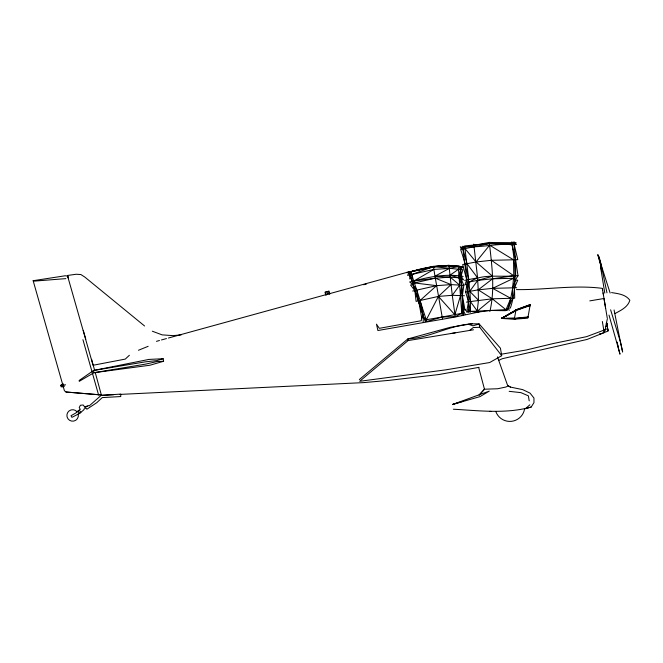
<?xml version="1.0" encoding="UTF-8"?>
<svg xmlns="http://www.w3.org/2000/svg" width="663" height="663" viewBox="0 0 663 663"><rect width="100%" height="100%" fill="white"/><g stroke="black" fill="none" stroke-linecap="round" stroke-linejoin="round"><path stroke-width="0.99" d="M409.734 278.966C409.635 276.885 410.745 270.222 406.709 272.41L408.251 272.269M409.013 272.261L411.101 271.714C427.801 266.103 445.329 264.612 462.716 266.725L458.257 266.277L458.978 275.916L461.365 279.504L463.818 285.38L462.368 295.665L462.094 315.24L463.23 310.317L460.371 266.485L448.942 265.357L433.378 266.311L406.792 272.692L409.013 272.261C426.442 267.587 444.716 263.567 462.733 267.007L460.57 269.518L458.978 275.916L461.763 313.334L455.249 316.607L442.088 317.022L426.218 319.757L423.765 317.478L409.817 274.979L411.01 271.49L409.013 272.261L407.952 274.623M468.658 312.53C468.608 290.734 465.501 269.07 462.733 247.481L462.55 246.304C478.81 248.55 495.576 243.081 512.101 244.68L516.427 244.531L511.695 241.912L512.101 244.68C515.35 265.88 517.331 287.278 510.361 308.055L508.306 308.113L506.043 309.629L477.343 311.138L470.399 311.353L468.741 310.019L466.992 310.035L468.484 301.806L465.65 292.068L467.034 284.328L468.758 279.488L464.622 245.898L489.451 243.586L516.278 242.948L513.784 241.862L515.565 259.755L518.018 275.791C510.593 286.026 512.358 299.543 507.062 310.591L492.261 298.798L478.222 289.864L465.65 292.068M489.849 311.544C495.079 289.772 492.029 267.114 489.634 245.177L489.236 242.409L460.429 247.945L462.948 249.064L489.451 243.586L512.101 244.68L515.565 259.755L515.673 275.891L513.543 278.303L492.642 288.355L478.222 289.864L478.454 300.198L477.103 312.198L470.399 311.353L468.484 301.806L466.437 302.129M423.185 322.094C423.831 304.657 415.055 288.281 411.01 271.49L436.329 266.327M530.044 305.635L527.823 318.149L514.289 319.201L501.443 318.431L516.021 309.836L530.234 304.624L530.044 305.635L515.88 310.541L501.443 318.431L514.397 318.621L527.963 317.32L528.096 316.624M529.986 305.966L530.234 304.624L516.021 309.853L514.48 318.141L501.443 318.431L515.947 310.226L530.135 305.187M604.863 331.168L605.021 330.398M606.313 323.693L605.866 326.005M514.397 318.621L514.289 319.201L516.228 318.638M605.385 328.483L605.717 326.768M604.888 329.644L604.208 332.602L587.078 339.439L502.264 358.708L498.593 360.448M606.247 323.726L607.374 318.795M60.64 385.385L62.322 384.333L63.035 386.861L61.037 386.794M463.818 285.38L451.064 284.601L438.409 296.411L425.339 321.704L423.765 317.478L421.726 317.909L416.72 290.179L412.892 284.618L409.668 281.949L413.853 281.037C429.848 276.645 446.613 273.546 463.155 276.421M453.343 409.22C479.009 410.621 506.142 414.11 531.229 407.007L533.964 402.632L533.947 398.032L530.077 393.151L522.651 389.612L510.435 387.084L507.643 385.526L497.474 356.901M466.934 312.588L468.741 310.019L470.224 312.464C471.36 291.049 467.68 269.742 460.644 249.512L462.948 249.064L467.001 263.725L477.592 277.847L478.222 289.864L492.559 278.791L513.784 275.75L518.018 275.791M455.249 316.607L452.274 295.308L459.691 285.123L450.227 277.159L434.978 276.189L433.42 266.551M460.246 246.752L465.02 248.658L476.059 261.976L491.382 260.302L513.51 259.805L513.784 275.75C498.609 277.673 478.984 272.435 467.034 284.328L464.92 284.792L466.752 279.852L462.666 264.562L476.059 261.976L489.634 245.177L513.51 259.805L517.795 259.664L514.181 244.622L511.952 243.089L489.236 242.409M129.376 355.269L125.274 359.097L93.044 365.272L67.427 275.476L76.245 274.25L80.886 274.548L84.789 277.043L144.567 325.981M529.861 404.803L525.411 408.756L531.229 407.007M62.72 384.523L63.747 384.242C61.054 382.377 62.944 389.164 64.311 386.239M455.299 332.818L408.093 340.591L359.644 381.3L445.619 369.871L489.667 362.545L501.692 355.716L500.441 348.199L479.183 323.975C454.346 322.044 432.384 337.699 407.828 338.95L359.346 379.551M492.261 298.798L477.343 311.138L470.332 301.508L467.796 291.687L468.965 281.982L477.725 280.374L492.559 278.791L513.543 278.303L515.391 280.267L517.737 280.176L514.48 287.825L514.695 298.201L492.261 298.798L468.484 301.806M469.503 330.447L473.266 327.547L479.73 327.282L501.692 355.716M79.403 413.488L83.969 409.734L83.911 409.088L85.999 407.994L86.903 409.22L96.823 402.648L102.235 397.601L120.757 396.557L120.741 394.104L101.149 395.388L89.074 406.013L88.204 405.491L84.756 407.057L83.165 405.002L80.455 405.242L79.22 407.447L80.264 409.378L75.665 413.099L71.007 415.701L71.911 417.358L79.403 413.488L77.745 411.217L79.204 410.157L80.853 412.419L77.77 414.416M458.282 266.567L449.265 268.449L433.859 269.427L413.853 281.037L435.309 278.178L450.227 277.159L459.127 277.838L461.365 279.504L463.52 279.803L461.017 276.073L462.89 269.733L433.428 266.609L411.872 274.507L412.013 281.568L414.458 282.96L436.577 285.662L451.064 284.601L452.274 295.308L464.431 295.748M528.046 316.914L514.447 318.348L501.443 318.431L515.905 310.45M438.268 266.178L448.942 265.357L449.265 268.449L434.978 276.189L442.511 318.828M615.082 313.508C620.899 310.334 627.844 307.184 629.85 300.273C625.698 294.389 618.107 293.659 611.568 292.582M501.443 318.431L515.839 310.765M61.526 385.012L61.029 385.244L62.446 384.755M138.451 350.263L148.164 346.31M603.802 330.191L586.614 336.647L553.149 343.55L526.231 349.998L501.51 354.166M452.564 404.48L489.286 391.112L479.995 396.623L452.564 404.48L463.321 401.231M60.83 386.048L65.596 384.797M163.164 358.733L156.741 360.606L145.338 361.857L93.574 370.46L79.121 380.504L79.253 381.316L93.947 372.722L145.711 364.095L156.916 361.584L163.587 361.277L163.164 358.733L148.968 359.412L93.574 370.46L93.947 372.722L149.929 365.23L163.587 361.277M479.109 311.925L455.282 317.013L377.902 330.522L376.476 324.157L379.302 328.334L421.303 320.726L421.585 317.038L423.624 316.616L409.129 272.244M156.476 341.337L159.468 340.509M161.465 339.953L166.454 338.578M168.443 338.022L406.809 272.41M363.622 284.742L366.614 283.921M329.842 294.016L329.047 291.107L327.016 291.654L324.986 292.201L325.782 295.11M84.756 407.057L87.35 406.427M433.859 269.427L407.596 275.41M464.664 280.341L477.592 277.847L473.763 244.117M409.817 272.087L411.201 271.764M412.171 271.548L435.5 266.601M452.274 295.308L438.409 296.411L416.099 301.392L414.864 290.601L410.563 285.015L412.892 284.618L414.458 282.96L435.309 278.178L451.064 284.601L449.265 268.449M603.976 329.635L607.706 328.84M412.676 291.04L436.577 285.662L419.986 300.563L426.798 321.464L442.088 317.022L461.763 313.334L463.23 310.317L464.97 309.87L462.368 295.665M516.021 309.853L519.833 309.115M472.47 323.627L450.235 327.323L407.828 338.95L408.093 340.591M451.271 333.489L473.506 329.784M478.968 367.343L438.923 374.529L389.09 380.355L363.747 382.609L120.028 394.402M62.546 384.026L33.15 280.706L65.165 275.775L67.643 276.057L68.43 278.327M589.797 300.878L604.001 298.499L605.634 308.32M477.103 312.198L490.139 310.466L505.596 310.682L510.792 298.325L492.642 288.355L516.676 287.742M181.173 334.906L172.919 335.627L162.12 334.873L152.299 331.21M65.861 278.617L34.211 281.129L33.15 280.706M442.304 266.211L446.199 265.996M113.829 394.7L101.439 395.305L95.223 372.432M605.36 326.353L607.283 326.287L606.753 323.088M516.444 289.59C545.061 290.062 573.827 284.676 602.319 288.364L603.504 295.483M65.96 392.007L101.447 394.957L65.96 392.007L64.386 390.664L63.383 387.026M489.65 411.358L490.902 411.433M450.973 266.02L452.829 266.219M509.176 391.327L520.961 392.645L528.37 395.844L529.198 400.85M455.473 266.161L448.975 265.639M461.945 266.791L460.371 266.485L458.481 269.319L450.011 275.186L459.127 277.838L461.655 285.247L460.503 295.599L454.859 314.801L438.409 296.411M468.476 324.282L472.976 325.815L479.183 323.975L479.73 327.282M510.435 387.084L507.651 385.526L507.261 386.421L505.728 387.068L497.631 388.75L484.462 389.214L479.092 395.123L484.471 389.214L478.661 367.385M491.382 260.302L513.784 275.75L512.615 287.875L512.507 298.284L508.306 308.113L509.209 310.491M476.059 261.976L492.543 276.247L477.725 280.374L469.719 291.347L478.454 300.198M466.769 311.535L464.854 309.223L463.122 309.662L460.677 269.435M465.368 314.577L463.23 310.317L463.644 314.925M610.142 293.038L597.802 254.592L600.131 263.352M67.643 276.057L68.165 277.573M610.615 309.803L620.394 341.785L622.648 352.053L620.585 342.44M609.007 315.082L619.988 354.183L617.742 345.423M83.273 330.356L85.792 339.191M82.933 339.671L98.58 394.933M325.574 292.043L326.387 294.952M328.45 291.272L329.254 294.173M327.016 291.654L327.812 294.563M91.61 359.28L92.505 362.545M92.696 363.233L94.428 369.614M601.15 266.435L599.17 256.83L601.59 270.976M600.711 262.714L606.968 292.814M614.071 309.952L620.394 341.785M617.228 342.108L617.941 346.086M604.026 331.566L604.208 332.602L602.352 321.48M606.711 322.815L606.935 324.182M599.791 333.514L599.899 334.16L608.079 331.077L606.778 323.212M607.855 329.702L608.037 330.796L607.689 328.715M602.435 289.085L602.617 290.145M607.101 325.168L607.499 327.547M603.454 295.176L607.25 318.016M603.081 292.93L603.28 294.181M600.562 267.073L604.797 293.104M78.309 414.508A5.743 5.743 0 0 1 71.587 421.096A5.743 5.743 0 0 1 67.692 412.519A5.743 5.743 0 0 1 77.074 411.798M524.582 408.938A14.926 14.926 0 0 1 495.891 411.756"/></g></svg>
